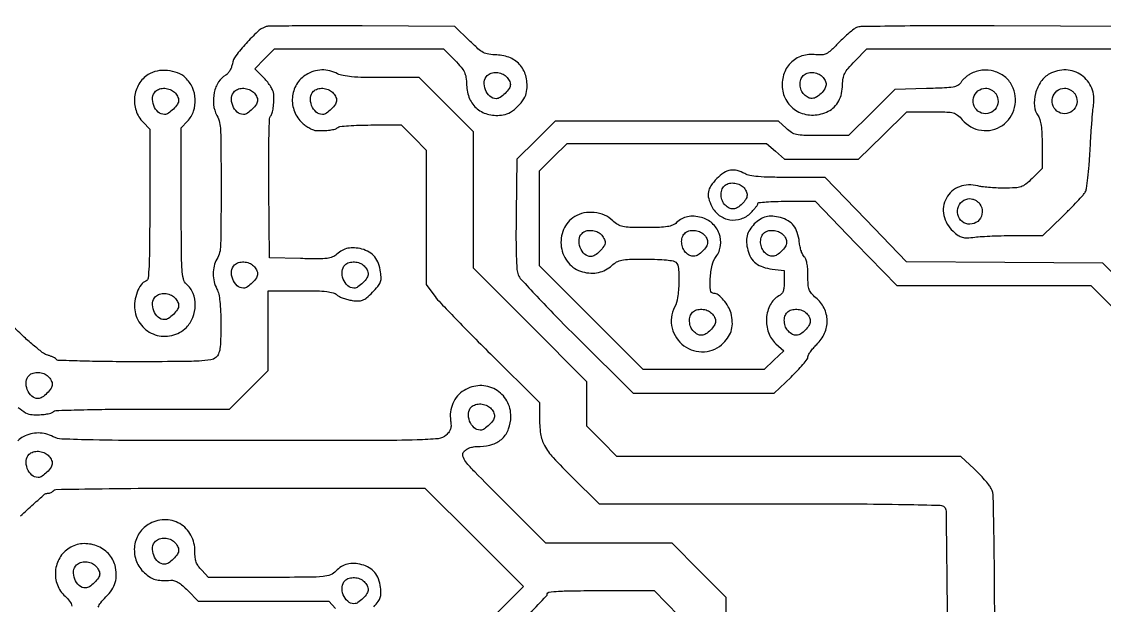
# Model space of a CAD drawing. Extents: x 2 to 176, y 113 to 294.
# Drawn here: x 67.96 to 102.76, y 159 to 177.77 of the extents above; entities that cross this region are included whole.
import ezdxf

# ---------------------------------------------------------------- set-up
doc = ezdxf.new("R2010")
doc.units = 0
doc.header["$MEASUREMENT"] = 0

msp = doc.modelspace()

# ---------------------------------------------------------------- linework, layer by layer
for points in [[(67.85732, 165.362917, 0.050613), (68.093084, 165.19139, 0.119803), (68.299841, 165.129836, 0.019477), (68.535223, 165.127025, 0.029823), (68.738444, 165.144676, 0.034051), (68.89754, 165.179309, 0.121509), (68.98707, 165.231077, -0.185813), (69.063248, 165.263163, -0.001069), (69.850456, 165.286055, -0.004235), (70.764926, 165.302941, -0.002499), (71.85733, 165.3084), (74.647219, 165.3084), (75.26671, 165.92789), (75.8862, 166.547381), (75.8862, 167.83139), (75.8862, 169.1154), (76.915889, 169.1154, -0.005273), (77.452111, 169.109745, -0.023066), (77.768395, 169.088453, -0.039434), (77.97062, 169.049107, -0.116667), (78.093722, 168.98133, 0.069461), (78.174272, 168.926594, 0.02665), (78.29899, 168.873145, 0.025769), (78.442437, 168.828762, 0.028809), (78.584471, 168.801308, 0.03153), (78.787564, 168.787009, 0.098104), (78.921708, 168.812575, 0.082398), (79.048712, 168.89015, 0.018162), (79.23636, 169.06464, 0.018162), (79.41085, 169.252288, 0.082398), (79.488425, 169.379292, 0.098104), (79.513991, 169.513436, 0.03153), (79.499692, 169.716529, 0.054509), (79.431701, 169.99169, 0.083739), (79.310413, 170.20439, 0.088903), (79.132236, 170.356959, 0.069421), (78.896387, 170.454505, 0.04498), (78.657703, 170.493918, 0.069491), (78.449417, 170.480358, 0.074776), (78.263901, 170.411999, 0.062006), (78.093201, 170.288538, -0.091389), (77.956482, 170.201338, -0.066806), (77.781709, 170.156326, -0.031168), (77.499779, 170.140427, -0.004496), (76.9232, 170.14906), (75.9285, 170.1729), (75.905924, 172.404414, -0.003121), (75.902503, 173.287205, -0.005343), (75.912116, 174.023676, -0.001851), (75.929187, 174.645642, -0.165281), (75.961162, 174.730914, 0.102401), (76.013979, 174.831812, 0.033668), (76.04923, 174.99651, 0.028986), (76.067123, 175.20506, 0.018676), (76.064764, 175.44771, 0.097023), (76.041036, 175.544459, 0.030392), (75.969847, 175.676423, 0.029084), (75.87053, 175.817432, 0.028412), (75.754793, 175.947127), (75.454186, 176.247734), (75.771962, 176.573167), (76.089739, 176.8986), (78.804455, 176.8986), (81.519171, 176.8986), (81.883537, 176.527339, -0.017193), (82.087906, 176.304254, -0.066215), (82.189932, 176.146825, -0.075654), (82.240306, 175.979097, -0.026868), (82.262131, 175.728932, 0.09348), (82.359799, 175.291594, 0.120252), (82.606811, 174.963604, 0.118839), (82.979683, 174.783769, 0.089878), (83.435488, 174.768473, 0.103687), (83.671085, 174.855104, 0.05666), (83.912983, 175.047617, 0.05666), (84.105496, 175.289515, 0.103687), (84.192127, 175.525112, 0.08987), (84.176833, 175.981049, 0.118924), (83.996945, 176.353898, 0.120295), (83.668775, 176.600845, 0.09336), (83.231052, 176.698489, -0.02984), (82.971661, 176.722672, -0.083266), (82.798654, 176.779769, -0.062156), (82.626603, 176.899781, -0.011508), (82.345214, 177.165219), (81.887136, 177.6177), (78.907818, 177.63376, 0.001501), (77.756669, 177.636508, 0.002351), (76.766398, 177.631243, 0.000624), (75.902887, 177.621514, 0.08607), (75.8016, 177.60264, 0.099181), (75.54319, 177.442902, 0.022074), (75.177919, 177.07016, 0.02124), (74.847642, 176.668894, 0.115698), (74.734755, 176.413242, -0.043971), (74.702896, 176.2996, -0.040688), (74.651021, 176.190135, -0.043244), (74.588191, 176.100299, -0.095956), (74.52363, 176.0478, 0.130982), (74.292497, 175.831665, 0.085365), (74.153455, 175.491594, 0.080506), (74.131302, 175.104319, 0.094581), (74.237021, 174.75278, -0.11644), (74.356779, 174.281592, -0.004292), (74.372462, 172.430336, -0.004047), (74.357199, 170.570466, -0.126421), (74.2365, 170.1306, 0.070143), (74.148322, 169.909353, 0.060008), (74.11843, 169.660051, 0.058753), (74.148575, 169.405586, 0.061438), (74.237021, 169.16918, -0.067448), (74.295249, 169.00768, -0.025481), (74.33366, 168.770253, -0.01925), (74.356404, 168.450218, -0.008113), (74.3634, 168.019042, -0.005488), (74.357885, 167.516642, -0.031169), (74.335384, 167.250264, -0.062345), (74.289643, 167.085709, -0.110341), (74.208689, 166.971212, -0.149231), (74.040083, 166.891982, -0.022398), (73.663582, 166.854881, -0.011869), (73.008866, 166.835429, -0.001491), (71.591081, 166.8312, -0.002859), (70.643508, 166.836619, -0.004633), (69.838004, 166.853298, -0.001012), (69.13447, 166.875815, -0.250874), (69.081692, 166.906428, 0.116591), (69.048906, 166.939194, 0.027367), (68.98028, 166.976527, 0.026743), (68.894527, 167.01178, 0.023502), (68.801749, 167.039423, -0.102454), (68.663258, 167.105772, -0.010693), (68.37987, 167.331376, -0.012471), (68.042456, 167.626525, -0.008392), (67.671493, 167.979395)], [(103.475871, 177.6177), (99.219686, 177.634673, 0.001607), (97.57602, 177.635944, 0.002527), (96.164052, 177.625363, 0.000642), (94.931156, 177.608311, 0.097737), (94.7943, 177.579145, 0.063724), (94.704442, 177.526243, 0.011594), (94.554154, 177.404073, 0.012312), (94.384035, 177.251717, 0.010894), (94.214381, 177.084962, -0.010902), (93.964063, 176.838928, -0.068546), (93.818414, 176.735369, -0.107964), (93.680257, 176.697711, -0.04612), (93.4879, 176.705632, 0.111823), (93.039446, 176.665439, 0.122823), (92.669469, 176.435266, 0.120819), (92.44685, 176.054767, 0.105944), (92.410984, 175.594682, 0.12302), (92.583313, 175.160852, 0.12551), (92.938389, 174.862892, 0.120696), (93.404676, 174.764377, 0.108411), (93.884291, 174.88582, 0.080938), (94.074632, 175.023293, 0.073132), (94.219337, 175.218554, 0.067512), (94.310126, 175.462011, 0.053892), (94.342147, 175.740577, -0.040781), (94.360353, 175.946262, -0.077608), (94.413214, 176.103301, -0.058195), (94.522337, 176.264228, -0.014866), (94.735442, 176.49675), (95.126339, 176.8986), (99.110274, 176.8986), (103.094209, 176.8986)], [(99.2358, 153.930925, 0.000438), (99.231671, 158.645842, 0.002947), (99.213787, 160.984638, 0.002183), (99.187027, 162.478799, 0.114237), (99.116287, 162.756114, 0.046324), (99.042557, 162.871187, 0.012924), (98.90652, 163.036598, 0.012924), (98.742156, 163.216624, 0.013244), (98.570012, 163.386413), (98.143249, 163.7856), (92.616826, 163.7856), (87.090403, 163.7856), (86.606602, 164.274503), (86.1228, 164.763406), (86.1228, 165.475655), (86.1228, 166.187903), (84.3039, 168.013674), (82.485, 169.839445), (82.485, 172.032146), (82.485, 174.224847), (81.613423, 175.096423), (80.741847, 175.968), (79.550394, 175.968, -0.005268), (78.960775, 175.974212, -0.016713), (78.566936, 175.995695, -0.02429), (78.293366, 176.033267, -0.074052), (78.11662, 176.094379, 0.061866), (77.865971, 176.18791, 0.066429), (77.606125, 176.214222, 0.066573), (77.348957, 176.17148, 0.062569), (77.106158, 176.062289, 0.122725), (76.798981, 175.75114, 0.114632), (76.663882, 175.32422, 0.113051), (76.73012, 174.876666, 0.116797), (76.984397, 174.50865, 0.030614), (77.097091, 174.418921, 0.028776), (77.222184, 174.34159, 0.03), (77.341072, 174.286175, 0.081853), (77.431485, 174.266636, 0.018933), (77.670371, 174.263855, 0.029752), (77.874818, 174.28142, 0.034247), (78.034078, 174.315975, 0.121583), (78.12387, 174.367877, -0.168538), (78.190623, 174.398664, -0.006359), (78.468597, 174.422486, -0.010841), (78.803092, 174.43959, -0.007352), (79.18455, 174.4452), (80.164861, 174.4452), (80.56353, 174.040444), (80.9622, 173.635688), (80.9622, 171.472837), (80.9622, 169.309987), (81.207233, 168.980043, 0.029099), (81.376749, 168.777541, 0.002496), (81.84261, 168.287525, 0.00329), (82.405485, 167.70902, 0.002545), (83.026133, 167.085858), (84.6, 165.521615), (84.600472, 165.055458, 0.036213), (84.64039, 164.512645, 0.087753), (84.766719, 164.132527, 0.062559), (85.042651, 163.746729, 0.011903), (85.644605, 163.125486), (86.521271, 162.2628), (92.015616, 162.2628, -0.000846), (94.734887, 162.258197, -0.003689), (96.344936, 162.240868, -0.001549), (97.48213, 162.216712, -0.192595), (97.61148, 162.16128, -0.19535), (97.66821, 162.026935, -0.000655), (97.690802, 160.206337, -0.002341), (97.707169, 157.655423, -0.00051)], [(108.986036, 163.72215), (102.704149, 170.0037), (99.552925, 170.026428), (96.4017, 170.049156), (95.0904, 171.403376), (93.7791, 172.757595), (92.5947, 172.758395, -0.005308), (92.01853, 172.764902, -0.016266), (91.628629, 172.786148, -0.022652), (91.358508, 172.822085, -0.085648), (91.1988, 172.8801, 0.063986), (90.956375, 172.98018, 0.110719), (90.739552, 172.989548, 0.102721), (90.528386, 172.904694, 0.049688), (90.30204, 172.71936, 0.045497), (90.113936, 172.49351, 0.10727), (90.031064, 172.291796, 0.111817), (90.040978, 172.079294, 0.052027), (90.142176, 171.820907, 0.115223), (90.383114, 171.538705, 0.120118), (90.720581, 171.397779, 0.12041), (91.084392, 171.428108, 0.116158), (91.398764, 171.622636, 0.015153), (91.484176, 171.713389, 0.019806), (91.556283, 171.801618, 0.01774), (91.609824, 171.878208, 0.144652), (91.6218, 171.918736, -0.384329), (91.648217, 171.948028, -0.005984), (91.892349, 171.970338, -0.012353), (92.189674, 171.986546, -0.007439), (92.542819, 171.9918), (93.463838, 171.9918), (94.773493, 170.6382), (96.083149, 169.2846), (99.203646, 169.2846), (102.324144, 169.2846), (108.3726, 163.2357)], [(90.6066, 157.663262), (90.6066, 159.250647), (89.735023, 160.122223), (88.863447, 160.9938), (86.836512, 160.9938), (84.809577, 160.9938), (83.419312, 162.385983, -0.00168), (82.523934, 163.28864, -0.026435), (82.236434, 163.613061, -0.105009), (82.143554, 163.799112, -0.252505), (82.179156, 163.944033, -0.070486), (82.269487, 164.019271, -0.061442), (82.381376, 164.070725, -0.050358), (82.522061, 164.100367, -0.026765), (82.700015, 164.1099, 0.081177), (83.102686, 164.175709, 0.111849), (83.41472, 164.365635, 0.113116), (83.612128, 164.669602, 0.084426), (83.684805, 165.063944, 0.131318), (83.556195, 165.573262, 0.138211), (83.192241, 165.938845, 0.137425), (82.68919, 166.061849, 0.129279), (82.182158, 165.910289, 0.079205), (81.973411, 165.73243, 0.072282), (81.822483, 165.493149, 0.071344), (81.744495, 165.217767, 0.073733), (81.748366, 164.934763, -0.034986), (81.762134, 164.783762, -0.080003), (81.746375, 164.67085, -0.085453), (81.696913, 164.573195, -0.044349), (81.605706, 164.47086, -0.166898), (81.352887, 164.356913, -0.016112), (80.67094, 164.315622, -0.006689), (79.367875, 164.296236, -0.000375), (75.319368, 164.2932, -0.000601), (71.901127, 164.297312, -0.004382), (70.261234, 164.315629, -0.004918), (69.258111, 164.345498, -0.110731), (68.97982, 164.419579, 0.057721), (68.743307, 164.510068, 0.062844), (68.499146, 164.540643, 0.06261), (68.254263, 164.509623, 0.056608), (68.015631, 164.418668, 0.077516), (67.839693, 164.289857, 0.045716)], [(67.932381, 161.871113, -0.008667), (68.345931, 162.253476, -0.004102), (68.702882, 162.566986, -0.180031), (68.794824, 162.6012, 0.052989), (68.853857, 162.607474, 0.048747), (68.912017, 162.626051, 0.052073), (68.960806, 162.653383, 0.100972), (68.9913, 162.6858, -0.255717), (69.063, 162.726522, -0.000422), (70.54877, 162.748762, -0.002562), (72.397159, 162.765396, -0.000968), (74.980929, 162.7704), (80.918272, 162.7704), (82.505573, 161.184748), (84.092875, 159.599096), (80.433687, 155.93927)], [(79.279521, 158.944641, 0.022703), (79.419292, 159.119214, 0.074182), (79.48765, 159.249991, 0.083299), (79.510715, 159.386537, 0.033626), (79.49819, 159.575726, 0.056371), (79.430722, 159.844483, 0.08345), (79.309189, 160.054259, 0.087691), (79.13094, 160.205697, 0.069052), (78.896387, 160.302505, 0.047721), (78.645563, 160.342515, 0.076368), (78.429987, 160.323141, 0.081222), (78.239547, 160.241689, 0.061559), (78.063899, 160.096956, -0.109743), (77.889307, 159.979155, -0.07039), (77.650557, 159.922145, -0.021872), (77.209914, 159.900045, -0.001407), (75.923178, 159.895462), (73.972056, 159.894), (73.749541, 160.12665, -0.038625), (73.64055, 160.259809, -0.065534), (73.574426, 160.387497, -0.061097), (73.540865, 160.534195, -0.029308), (73.532305, 160.727458, 0.126887), (73.405416, 161.250301, 0.139954), (73.04418, 161.623871, 0.140736), (72.541865, 161.749165, 0.128806), (72.030158, 161.595689, 0.122725), (71.722981, 161.28454, 0.114632), (71.587882, 160.85762, 0.113051), (71.65412, 160.410066, 0.116797), (71.908397, 160.04205, 0.040119), (72.088801, 159.903923, 0.075159), (72.25598, 159.82862, 0.062839), (72.457512, 159.798643, 0.021), (72.756, 159.804566, -0.095063), (72.871066, 159.78979, -0.056479), (72.997122, 159.73196, -0.042915), (73.138696, 159.629011, -0.020721), (73.301919, 159.475131), (73.636339, 159.1326), (75.738227, 159.1326), (77.840116, 159.1326), (78.044884, 158.89995, -0.067335)], [(70.426347, 158.935942, -0.097102), (70.503553, 159.081084, -0.029395), (70.672799, 159.265978, 0.054021), (70.862406, 159.494741, 0.0765), (70.972813, 159.734567, 0.077184), (71.005432, 159.994844, 0.056099), (70.964215, 160.28425, 0.129775), (70.752749, 160.660835, 0.110571), (70.370835, 160.911482, 0.108903), (69.913445, 160.977613, 0.122602), (69.492158, 160.839242, 0.120011), (69.186731, 160.524629, 0.112314), (69.050688, 160.097004, 0.112115), (69.112934, 159.651997, 0.119241), (69.361123, 159.288936, -0.050177), (69.506687, 159.128464, -0.098477), (69.579853, 158.973104, -0.047946)], [(83.772771, 158.209127, 0.000277), (84.824204, 159.291868, 0.194959), (84.8538, 159.364885, -0.380922), (84.903604, 159.420773, -0.013311), (85.217036, 159.448542, -0.012756), (85.709124, 159.466382, -0.002682), (86.57013, 159.471), (88.286461, 159.471), (88.68513, 159.066244), (89.0838, 158.661488)]]:
    msp.add_lwpolyline(points, format="xyb")
for points in [[(72.030158, 176.067242, 0.118459), (71.733363, 175.763387, 0.107986), (71.594255, 175.347361, 0.106489), (71.64056, 174.906409, 0.112262), (71.864524, 174.533115), (72.0792, 174.309042), (72.0792, 171.890472, -0.001602), (72.074957, 170.566199, -0.010807), (72.056568, 169.910137, -0.013654), (72.026137, 169.5154, -0.282187), (71.956723, 169.424904, 0.1505), (71.803753, 169.304912, 0.059111), (71.67656, 169.065751, 0.055565), (71.599787, 168.776791, 0.070618), (71.597673, 168.501116, 0.13823), (71.811891, 168.005604, 0.141077), (72.251862, 167.69959, 0.141276), (72.786696, 167.674583, 0.138737), (73.257092, 167.937508, 0.102448), (73.46745, 168.257732, 0.093124), (73.542739, 168.646444, 0.095604), (73.471462, 169.027278, 0.115404), (73.264879, 169.325743, -0.151118), (73.164835, 169.494446, -0.04242), (73.11837, 169.80083, -0.015242), (73.098062, 170.376867, -0.00119), (73.0944, 171.915953), (73.0944, 174.351882), (73.296645, 174.570109, 0.104418), (73.48823, 174.890209, 0.095349), (73.542372, 175.271307, 0.094079), (73.451162, 175.649579, 0.098415), (73.228421, 175.96131, 0.096261), (72.974475, 176.121322, 0.070656), (72.649534, 176.197148, 0.070237), (72.314273, 176.179676, 0.092518)], [(83.536457, 176.004257, -0.040215), (83.587332, 175.944467, -0.035542), (83.630348, 175.874864, -0.037263), (83.660008, 175.806251, -0.083576), (83.6694, 175.750457, -0.150373), (83.629473, 175.6207, -0.04713), (83.498365, 175.462235, -0.04713), (83.3399, 175.331127, -0.150373), (83.210143, 175.2912, -0.187274), (83.010235, 175.368797, -0.116627), (82.866861, 175.579235, -0.114242), (82.831213, 175.835212, -0.175848), (82.92492, 176.03568, -0.125389), (83.053996, 176.112338, -0.084647), (83.224905, 176.132522, -0.08164), (83.398836, 176.094675, -0.102411)], [(98.455377, 176.089925, 0.032892), (98.360821, 176.030252, 0.026389), (98.267336, 175.954424, 0.027112), (98.188163, 175.874763, 0.059249), (98.138952, 175.804317, -0.154622), (98.049374, 175.717005, -0.074106), (97.895212, 175.666288, -0.031308), (97.620087, 175.636656, -0.004214), (97.038564, 175.615554), (96.024078, 175.5873), (95.280615, 174.84705), (94.537153, 174.1068), (93.655156, 174.1068, -0.005057), (93.102081, 174.112394, -0.045964), (92.862589, 174.139352, -0.091664), (92.700888, 174.20521, -0.048637), (92.530324, 174.33945), (92.28749, 174.5721), (88.698274, 174.5721), (85.109059, 174.5721), (84.494979, 173.95821), (83.8809, 173.344319), (83.854799, 171.597734, 0.003774), (83.84907, 170.823035, 0.008553), (83.859184, 170.237105, 0.00813), (83.88127, 169.801206, 0.081634), (83.922641, 169.624351, 0.087803), (84.015888, 169.478182, 0.002556), (84.517108, 168.938134, 0.00507), (85.118744, 168.309399, 0.003463), (85.814439, 167.606776), (87.612294, 165.816), (89.87817, 165.816), (92.144045, 165.816), (92.686622, 166.33701, 0.01124), (92.894467, 166.545773, 0.01574), (93.069818, 166.742013, 0.012017), (93.204467, 166.910673, 0.163868), (93.2292, 166.984114, -0.129672), (93.246548, 167.049879, -0.025049), (93.313095, 167.154645, -0.025132), (93.405462, 167.272138, -0.020883), (93.514799, 167.387578, 0.095075), (93.766767, 167.747755, 0.111052), (93.849387, 168.156058, 0.112774), (93.749008, 168.555604, 0.100474), (93.482399, 168.891424, -0.037304), (93.341715, 169.028958, -0.095824), (93.269966, 169.151112, -0.070977), (93.237539, 169.312495, -0.014146), (93.2292, 169.607179, 0.01647), (93.221916, 169.828234, 0.031383), (93.199115, 170.004531, 0.038815), (93.163153, 170.135003, 0.133669), (93.11315, 170.206195, -0.111485), (93.065522, 170.26807, -0.028297), (93.018516, 170.386658, -0.02743), (92.979007, 170.53169, -0.024724), (92.953955, 170.685287, 0.051085), (92.889177, 170.982892, 0.085585), (92.769647, 171.208531, 0.093394), (92.590112, 171.368116, 0.071833), (92.347787, 171.469705, 0.04744), (92.097565, 171.509762, 0.076876), (91.883416, 171.490541, 0.080018), (91.691079, 171.408617, 0.055817), (91.506436, 171.261164, 0.055817), (91.358983, 171.076521, 0.080018), (91.277059, 170.884184, 0.076876), (91.257838, 170.670035, 0.04744), (91.297895, 170.419813, 0.071881), (91.39957, 170.177348, 0.093526), (91.559292, 169.997822, 0.085599), (91.785282, 169.87832, 0.050892), (92.083667, 169.813492), (92.4678, 169.770195), (92.4678, 169.403474, -0.022442), (92.459537, 169.219468, -0.065918), (92.431747, 169.096006, -0.094279), (92.380152, 169.010136, -0.087813), (92.299476, 168.946669, 0.15053), (92.020279, 168.664771, 0.104687), (91.898578, 168.230367, 0.10046), (91.961666, 167.76835, 0.127073), (92.200233, 167.411077), (92.450712, 167.187253), (92.138439, 166.882327), (91.826166, 166.5774), (89.88314, 166.5774), (87.940114, 166.5774), (86.270057, 168.249024), (84.6, 169.920648), (84.6, 171.445564), (84.6, 172.97048), (85.04681, 173.41174), (85.493621, 173.853), (88.694592, 173.853), (91.895563, 173.853), (92.184625, 173.5992), (92.473688, 173.3454), (93.66654, 173.3454), (94.859392, 173.3454), (95.635803, 174.1068), (96.412215, 174.8682), (97.19497, 174.8682, -0.005601), (97.6957, 174.862591, -0.056707), (97.90179, 174.834452, -0.110769), (98.040167, 174.764226, -0.045287), (98.190776, 174.615001, 0.183526), (98.803253, 174.27379, 0.189805), (99.477333, 174.431536, 0.186004), (99.871949, 175.010873, 0.178719), (99.784268, 175.716969, 0.108173), (99.549419, 175.999926, 0.097537), (99.209301, 176.17187, 0.095332), (98.822507, 176.204251, 0.097971)], [(93.688457, 176.004257, -0.075395), (93.785997, 175.871845, -0.138617), (93.81355, 175.741877, -0.124947), (93.769666, 175.607278, -0.055462), (93.6522, 175.4604, -0.055462), (93.505322, 175.342934, -0.124947), (93.370723, 175.29905, -0.138617), (93.240755, 175.326603, -0.075395), (93.108343, 175.424143, -0.102411), (93.017925, 175.561764, -0.08164), (92.980078, 175.735695, -0.084647), (93.000262, 175.906604, -0.125389), (93.07692, 176.03568, -0.125389), (93.205996, 176.112338, -0.084647), (93.376905, 176.132522, -0.08164), (93.550836, 176.094675, -0.102411)], [(100.992313, 176.089368, 0.119754), (100.717967, 175.841114, 0.083844), (100.543589, 175.460507, 0.086431), (100.507074, 175.055369, 0.1422), (100.629009, 174.73632, -0.096505), (100.686375, 174.619108, -0.031776), (100.724523, 174.430141, -0.023595), (100.747821, 174.167551, -0.009449), (100.755909, 173.806719), (100.7586, 173.041339), (100.437783, 172.728069, -0.02251), (100.229406, 172.542158, -0.08821), (100.079347, 172.458712, -0.071392), (99.894301, 172.423315, -0.011615), (99.527775, 172.4148, -0.010638), (99.283627, 172.419995, -0.010299), (99.037268, 172.435573, -0.010262), (98.821168, 172.458187, -0.036895), (98.685341, 172.485515, 0.159008), (98.100303, 172.4603, 0.180269), (97.678158, 172.093654, 0.179442), (97.597783, 171.538693, 0.157809), (97.892085, 171.029785, 0.027317), (98.059597, 170.894648, 0.089751), (98.187346, 170.833695, 0.078673), (98.337422, 170.81725, 0.017929), (98.592974, 170.838699, -0.015158), (98.816983, 170.858752, -0.004696), (99.154972, 170.87552, -0.004691), (99.533387, 170.887179, -0.005145), (99.900467, 170.891265), (100.776633, 170.892), (101.409969, 171.50535, 0.005563), (101.659652, 171.752596, 0.006916), (101.88602, 171.988231, 0.005739), (102.07062, 172.190388, 0.051052), (102.141203, 172.2879, 0.0948), (102.182377, 172.405987, 0.007188), (102.227136, 172.742889, 0.009697), (102.267232, 173.149416, 0.007227), (102.296269, 173.5992, -0.00308), (102.322295, 174.062017, -0.003429), (102.353218, 174.508206, -0.00317), (102.384599, 174.888204, -0.017935), (102.40986, 175.089889, 0.134777), (102.351524, 175.630584, 0.146346), (102.025226, 176.045811, 0.145893), (101.523638, 176.214475, 0.133734)], [(72.876857, 175.496657, -0.040215), (72.927732, 175.436867, -0.035542), (72.970748, 175.367264, -0.037263), (73.000408, 175.298651, -0.083576), (73.0098, 175.242857, -0.150373), (72.969873, 175.1131, -0.04713), (72.838765, 174.954635, -0.04713), (72.6803, 174.823527, -0.150373), (72.550543, 174.7836, -0.187274), (72.350635, 174.861197, -0.116627), (72.207261, 175.071635, -0.114242), (72.171613, 175.327612, -0.175848), (72.26532, 175.52808, -0.125389), (72.394396, 175.604738, -0.084647), (72.565305, 175.624922, -0.08164), (72.739236, 175.587075, -0.102411)], [(75.414857, 175.496657, -0.040215), (75.465732, 175.436867, -0.035542), (75.508748, 175.367264, -0.037263), (75.538408, 175.298651, -0.083576), (75.5478, 175.242857, -0.150373), (75.507873, 175.1131, -0.04713), (75.376765, 174.954635, -0.04713), (75.2183, 174.823527, -0.150373), (75.088543, 174.7836, -0.187274), (74.888635, 174.861197, -0.116627), (74.745261, 175.071635, -0.114242), (74.709613, 175.327612, -0.175848), (74.80332, 175.52808, -0.125389), (74.932396, 175.604738, -0.084647), (75.103305, 175.624922, -0.08164), (75.277236, 175.587075, -0.102411)], [(77.952857, 175.496657, -0.040215), (78.003732, 175.436867, -0.035542), (78.046748, 175.367264, -0.037263), (78.076408, 175.298651, -0.083576), (78.0858, 175.242857, -0.150373), (78.045873, 175.1131, -0.04713), (77.914765, 174.954635, -0.04713), (77.7563, 174.823527, -0.150373), (77.626543, 174.7836, -0.187274), (77.426635, 174.861197, -0.116627), (77.283261, 175.071635, -0.114242), (77.247613, 175.327612, -0.175848), (77.34132, 175.52808, -0.125389), (77.470396, 175.604738, -0.084647), (77.641305, 175.624922, -0.08164), (77.815236, 175.587075, -0.102411)], [(99.263951, 175.454927, -0.164501), (99.339847, 175.195811, -0.168885), (99.241713, 174.947059, -0.171788), (99.012155, 174.815572, -0.169421), (98.749469, 174.856817, -0.171467), (98.57302, 175.050151, -0.161765), (98.551814, 175.31671, -0.162521), (98.694242, 175.542084, -0.172939), (98.9397, 175.6296, -0.074081), (99.025983, 175.616746, -0.049626), (99.118235, 175.57829, -0.049149), (99.202228, 175.521766, -0.067408)], [(101.801951, 175.454927, -0.164501), (101.877847, 175.195811, -0.168885), (101.779713, 174.947059, -0.171788), (101.550155, 174.815572, -0.169421), (101.287469, 174.856817, -0.171467), (101.11102, 175.050151, -0.161765), (101.089814, 175.31671, -0.162521), (101.232242, 175.542084, -0.172939), (101.4777, 175.6296, -0.074081), (101.563983, 175.616746, -0.049626), (101.656235, 175.57829, -0.049149), (101.740228, 175.521766, -0.067408)], [(91.150457, 172.451057, -0.075395), (91.247997, 172.318645, -0.138617), (91.27555, 172.188677, -0.124947), (91.231666, 172.054078, -0.055462), (91.1142, 171.9072, -0.055462), (90.967322, 171.789734, -0.124947), (90.832723, 171.74585, -0.138617), (90.702755, 171.773403, -0.075395), (90.570343, 171.870943, -0.102411), (90.479925, 172.008564, -0.08164), (90.442078, 172.182495, -0.084647), (90.462262, 172.353404, -0.125389), (90.53892, 172.48248, -0.125389), (90.667996, 172.559138, -0.084647), (90.838905, 172.579322, -0.08164), (91.012836, 172.541475, -0.102411)], [(98.756351, 171.901727, -0.164501), (98.832247, 171.642611, -0.168885), (98.734113, 171.393859, -0.171788), (98.504555, 171.262372, -0.169421), (98.241869, 171.303617, -0.171467), (98.06542, 171.496951, -0.161765), (98.044214, 171.76351, -0.162521), (98.186642, 171.988884, -0.172939), (98.4321, 172.0764, -0.074081), (98.518383, 172.063546, -0.049626), (98.610635, 172.02509, -0.049149), (98.694628, 171.968566, -0.067408)], [(85.735358, 171.498842, 0.151839), (85.380104, 171.083926, 0.137635), (85.304987, 170.523156, 0.139437), (85.532372, 170.010509, 0.15694), (85.98635, 169.722785, 0.051814), (86.253616, 169.682388, 0.06542), (86.502557, 169.703392, 0.068471), (86.728609, 169.786306, 0.064873), (86.928491, 169.928355, -0.060851), (87.083522, 170.040409, -0.080186), (87.24747, 170.099193, -0.040522), (87.494878, 170.124828, -0.005562), (88.013739, 170.1306, -0.008156), (88.393998, 170.124397, -0.017956), (88.683934, 170.104497, -0.018806), (88.896278, 170.07413, -0.152605), (88.98228, 170.02908, -0.180473), (89.071523, 169.833613, -0.023825), (89.082434, 169.37047, -0.027878), (89.044479, 168.896024, -0.085628), (88.947608, 168.58983, 0.180419), (88.866014, 167.914583, 0.176916), (89.245462, 167.344112, 0.177391), (89.902348, 167.153436, 0.181138), (90.520102, 167.434518, 0.059468), (90.682722, 167.641219, 0.075797), (90.776267, 167.864653, 0.073302), (90.800774, 168.111758, 0.051396), (90.758865, 168.388697, 0.068098), (90.672069, 168.600526, 0.045373), (90.520389, 168.815002, 0.045612), (90.349746, 168.9816, 0.172234), (90.211153, 169.0308, -0.384283), (90.099696, 169.131303, -0.040406), (90.091105, 169.513221, -0.041815), (90.150967, 169.932372, -0.103163), (90.28014, 170.213257, 0.128908), (90.421911, 170.567959, 0.121096), (90.376259, 170.955752, 0.119058), (90.154621, 171.283077, 0.121858), (89.809787, 171.469705, 0.044878), (89.571783, 171.509056, 0.068963), (89.363679, 171.495813, 0.074459), (89.178654, 171.428294, 0.062953), (89.009489, 171.306428, -0.086794), (88.881727, 171.223293, -0.061037), (88.716638, 171.175501, -0.033263), (88.464141, 171.151857, -0.006717), (88.013317, 171.1458, -0.005853), (87.509782, 171.151694, -0.045859), (87.27737, 171.178556, -0.087858), (87.119615, 171.241928, -0.051729), (86.95871, 171.366967, 0.089528), (86.692805, 171.54324, 0.075), (86.36504, 171.629417, 0.075381), (86.028056, 171.614886, 0.092201)], [(86.582057, 170.928257, -0.040215), (86.632932, 170.868467, -0.035542), (86.675948, 170.798864, -0.037263), (86.705608, 170.730251, -0.083576), (86.715, 170.674457, -0.150373), (86.675073, 170.5447, -0.04713), (86.543965, 170.386235, -0.04713), (86.3855, 170.255127, -0.150373), (86.255743, 170.2152, -0.187274), (86.055835, 170.292797, -0.116627), (85.912461, 170.503235, -0.114242), (85.876813, 170.759212, -0.175848), (85.97052, 170.95968, -0.125389), (86.099596, 171.036338, -0.084647), (86.270505, 171.056522, -0.08164), (86.444436, 171.018675, -0.102411)], [(89.881457, 170.928257, -0.075395), (89.978997, 170.795845, -0.138617), (90.00655, 170.665877, -0.124947), (89.962666, 170.531278, -0.055462), (89.8452, 170.3844, -0.055462), (89.698322, 170.266934, -0.124947), (89.563723, 170.22305, -0.138617), (89.433755, 170.250603, -0.075395), (89.301343, 170.348143, -0.102411), (89.210925, 170.485764, -0.08164), (89.173078, 170.659695, -0.084647), (89.193262, 170.830604, -0.125389), (89.26992, 170.95968, -0.125389), (89.398996, 171.036338, -0.084647), (89.569905, 171.056522, -0.08164), (89.743836, 171.018675, -0.102411)], [(92.419457, 170.928257, -0.075395), (92.516997, 170.795845, -0.138617), (92.54455, 170.665877, -0.124947), (92.500666, 170.531278, -0.055462), (92.3832, 170.3844, -0.055462), (92.236322, 170.266934, -0.124947), (92.101723, 170.22305, -0.138617), (91.971755, 170.250603, -0.075395), (91.839343, 170.348143, -0.102411), (91.748925, 170.485764, -0.08164), (91.711078, 170.659695, -0.084647), (91.731262, 170.830604, -0.125389), (91.80792, 170.95968, -0.125389), (91.936996, 171.036338, -0.084647), (92.107905, 171.056522, -0.08164), (92.281836, 171.018675, -0.102411)], [(75.414857, 169.913057, -0.040215), (75.465732, 169.853267, -0.035542), (75.508748, 169.783664, -0.037263), (75.538408, 169.715051, -0.083576), (75.5478, 169.659257, -0.150373), (75.507873, 169.5295, -0.04713), (75.376765, 169.371035, -0.04713), (75.2183, 169.239927, -0.150373), (75.088543, 169.2, -0.187274), (74.888635, 169.277597, -0.116627), (74.745261, 169.488035, -0.114242), (74.709613, 169.744012, -0.175848), (74.80332, 169.94448, -0.125389), (74.932396, 170.021138, -0.084647), (75.103305, 170.041322, -0.08164), (75.277236, 170.003475, -0.102411)], [(78.968057, 169.913057, -0.040215), (79.018932, 169.853267, -0.035542), (79.061948, 169.783664, -0.037263), (79.091608, 169.715051, -0.083576), (79.101, 169.659257, -0.150373), (79.061073, 169.5295, -0.04713), (78.929965, 169.371035, -0.04713), (78.7715, 169.239927, -0.150373), (78.641743, 169.2, -0.187274), (78.441835, 169.277597, -0.116627), (78.298461, 169.488035, -0.114242), (78.262813, 169.744012, -0.175848), (78.35652, 169.94448, -0.125389), (78.485596, 170.021138, -0.084647), (78.656505, 170.041322, -0.08164), (78.830436, 170.003475, -0.102411)], [(72.876857, 168.897857, -0.040215), (72.927732, 168.838067, -0.035542), (72.970748, 168.768464, -0.037263), (73.000408, 168.699851, -0.083576), (73.0098, 168.644057, -0.150373), (72.969873, 168.5143, -0.04713), (72.838765, 168.355835, -0.04713), (72.6803, 168.224727, -0.150373), (72.550543, 168.1848, -0.187274), (72.350635, 168.262397, -0.116627), (72.207261, 168.472835, -0.114242), (72.171613, 168.728812, -0.175848), (72.26532, 168.92928, -0.125389), (72.394396, 169.005938, -0.084647), (72.565305, 169.026122, -0.08164), (72.739236, 168.988275, -0.102411)], [(90.135257, 168.390257, -0.075395), (90.232797, 168.257845, -0.138617), (90.26035, 168.127877, -0.124947), (90.216466, 167.993278, -0.055462), (90.099, 167.8464, -0.055462), (89.952122, 167.728934, -0.124947), (89.817523, 167.68505, -0.138617), (89.687555, 167.712603, -0.075395), (89.555143, 167.810143, -0.102411), (89.464725, 167.947764, -0.08164), (89.426878, 168.121695, -0.084647), (89.447062, 168.292604, -0.125389), (89.52372, 168.42168, -0.125389), (89.652796, 168.498338, -0.084647), (89.823705, 168.518522, -0.08164), (89.997636, 168.480675, -0.102411)], [(93.180857, 168.390257, -0.075395), (93.278397, 168.257845, -0.138617), (93.30595, 168.127877, -0.124947), (93.262066, 167.993278, -0.055462), (93.1446, 167.8464, -0.055462), (92.997722, 167.728934, -0.124947), (92.863123, 167.68505, -0.138617), (92.733155, 167.712603, -0.075395), (92.600743, 167.810143, -0.102411), (92.510325, 167.947764, -0.08164), (92.472478, 168.121695, -0.084647), (92.492662, 168.292604, -0.125389), (92.56932, 168.42168, -0.125389), (92.698396, 168.498338, -0.084647), (92.869305, 168.518522, -0.08164), (93.043236, 168.480675, -0.102411)], [(68.816057, 166.359857, -0.040215), (68.866932, 166.300067, -0.035542), (68.909948, 166.230464, -0.037263), (68.939608, 166.161851, -0.083576), (68.949, 166.106057, -0.150373), (68.909073, 165.9763, -0.04713), (68.777965, 165.817835, -0.04713), (68.6195, 165.686727, -0.150373), (68.489743, 165.6468, -0.187274), (68.289835, 165.724397, -0.116627), (68.146461, 165.934835, -0.114242), (68.110813, 166.190812, -0.175848), (68.20452, 166.39128, -0.125389), (68.333596, 166.467938, -0.084647), (68.504505, 166.488122, -0.08164), (68.678436, 166.450275, -0.102411)], [(83.028857, 165.344657, -0.040215), (83.079732, 165.284867, -0.035542), (83.122748, 165.215264, -0.037263), (83.152408, 165.146651, -0.083576), (83.1618, 165.090857, -0.150373), (83.121873, 164.9611, -0.04713), (82.990765, 164.802635, -0.04713), (82.8323, 164.671527, -0.150373), (82.702543, 164.6316, -0.187274), (82.502635, 164.709197, -0.116627), (82.359261, 164.919635, -0.114242), (82.323613, 165.175612, -0.175848), (82.41732, 165.37608, -0.125389), (82.546396, 165.452738, -0.084647), (82.717305, 165.472922, -0.08164), (82.891236, 165.435075, -0.102411)], [(68.816057, 163.821857, -0.040215), (68.866932, 163.762067, -0.035542), (68.909948, 163.692464, -0.037263), (68.939608, 163.623851, -0.083576), (68.949, 163.568057, -0.150373), (68.909073, 163.4383, -0.04713), (68.777965, 163.279835, -0.04713), (68.6195, 163.148727, -0.150373), (68.489743, 163.1088, -0.187274), (68.289835, 163.186397, -0.116627), (68.146461, 163.396835, -0.114242), (68.110813, 163.652812, -0.175848), (68.20452, 163.85328, -0.125389), (68.333596, 163.929938, -0.084647), (68.504505, 163.950122, -0.08164), (68.678436, 163.912275, -0.102411)], [(72.876857, 161.030057, -0.040215), (72.927732, 160.970267, -0.035542), (72.970748, 160.900664, -0.037263), (73.000408, 160.832051, -0.083576), (73.0098, 160.776257, -0.150373), (72.969873, 160.6465, -0.04713), (72.838765, 160.488035, -0.04713), (72.6803, 160.356927, -0.150373), (72.550543, 160.317, -0.187274), (72.350635, 160.394597, -0.116627), (72.207261, 160.605035, -0.114242), (72.171613, 160.861012, -0.175848), (72.26532, 161.06148, -0.125389), (72.394396, 161.138138, -0.084647), (72.565305, 161.158322, -0.08164), (72.739236, 161.120475, -0.102411)], [(70.338857, 160.268657, -0.040215), (70.389732, 160.208867, -0.035542), (70.432748, 160.139264, -0.037263), (70.462408, 160.070651, -0.083576), (70.4718, 160.014857, -0.150373), (70.431873, 159.8851, -0.04713), (70.300765, 159.726635, -0.04713), (70.1423, 159.595527, -0.150373), (70.012543, 159.5556, -0.187274), (69.812635, 159.633197, -0.116627), (69.669261, 159.843635, -0.114242), (69.633613, 160.099612, -0.175848), (69.72732, 160.30008, -0.125389), (69.856396, 160.376738, -0.084647), (70.027305, 160.396922, -0.08164), (70.201236, 160.359075, -0.102411)], [(78.968057, 159.761057, -0.040215), (79.018932, 159.701267, -0.035542), (79.061948, 159.631664, -0.037263), (79.091608, 159.563051, -0.083576), (79.101, 159.507257, -0.150373), (79.061073, 159.3775, -0.04713), (78.929965, 159.219035, -0.04713), (78.7715, 159.087927, -0.150373), (78.641743, 159.048, -0.187274), (78.441835, 159.125597, -0.116627), (78.298461, 159.336035, -0.114242), (78.262813, 159.592012, -0.175848), (78.35652, 159.79248, -0.125389), (78.485596, 159.869138, -0.084647), (78.656505, 159.889322, -0.08164), (78.830436, 159.851475, -0.102411)]]:
    msp.add_lwpolyline(points, format="xyb", close=True)

doc.saveas('drawing.dxf')
